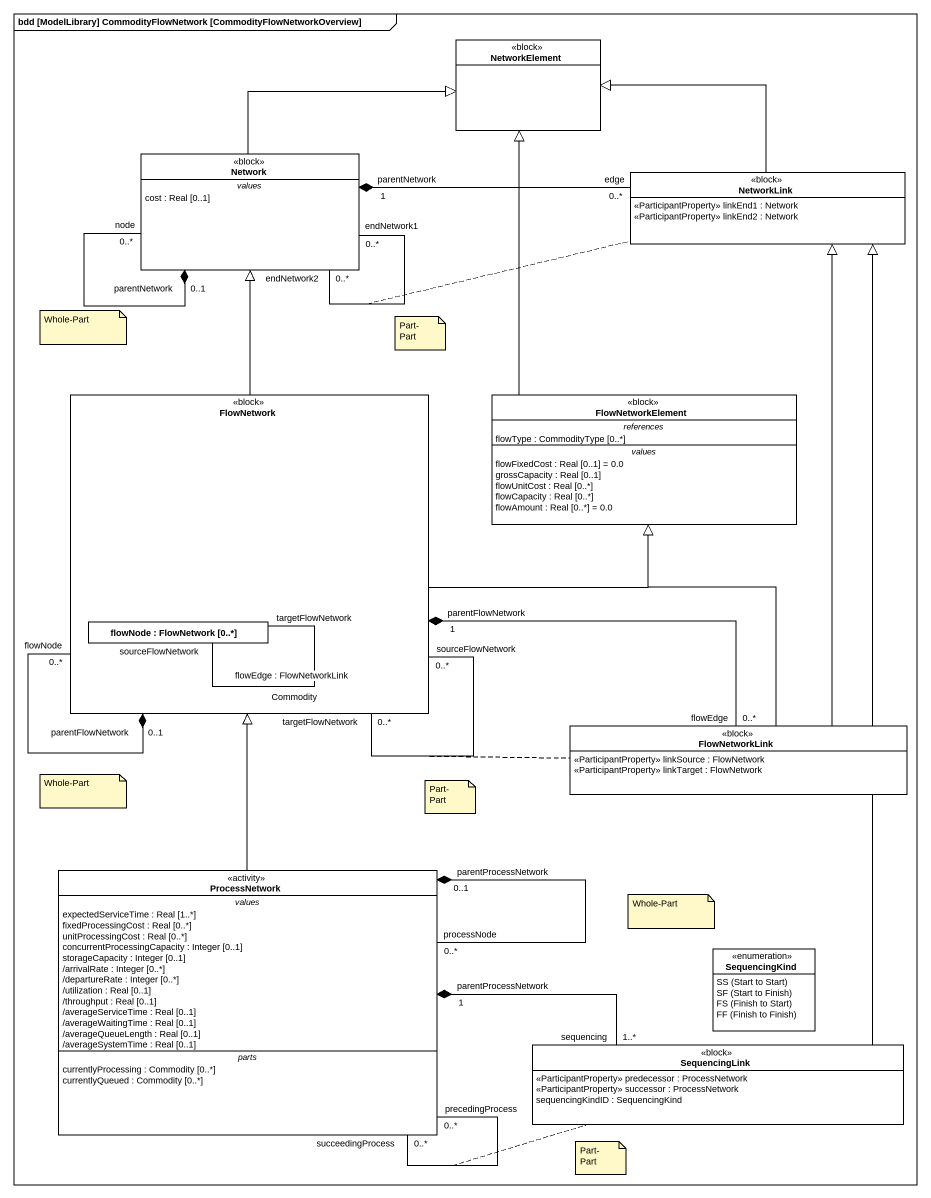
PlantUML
@startuml
mainframe bdd [ModelLibrary] CommodityFlowNetwork [CommodityFlowNetworkOverview]
allowmixing
hide circle
hide empty members
class NetworkElement <<block>> #FFFFFF
class "Network" as Network_ <<block>> #FFFFFF {
  -- values --
  cost : Real [0..1]
}
class NetworkLink <<block>> #FFFFFF {
  <<ParticipantProperty>> linkEnd1 : Network
  <<ParticipantProperty>> linkEnd2 : Network
}
rectangle FlowNetwork <<block>> #FFFFFF {
  rectangle "flowNode : FlowNetwork [0..*]" as flowNode #FFFFFF
}
class FlowNetworkElement <<block>> #FFFFFF {
  -- references --
  flowType : CommodityType [0..*]
  -- values --
  flowFixedCost : Real [0..1] = 0.0
  grossCapacity : Real [0..1]
  flowUnitCost : Real [0..*]
  flowCapacity : Real [0..*]
  flowAmount : Real [0..*] = 0.0
}
class FlowNetworkLink <<block>> #FFFFFF {
  <<ParticipantProperty>> linkSource : FlowNetwork
  <<ParticipantProperty>> linkTarget : FlowNetwork
}
class ProcessNetwork <<activity>> #FFFFFF {
  -- values --
  expectedServiceTime : Real [1..*]
  fixedProcessingCost : Real [0..*]
  unitProcessingCost : Real [0..*]
  concurrentProcessingCapacity : Integer [0..1]
  storageCapacity : Integer [0..1]
  /arrivalRate : Integer [0..*]
  /departureRate : Integer [0..*]
  /utilization : Real [0..1]
  /throughput : Real [0..1]
  /averageServiceTime : Real [0..1]
  /averageWaitingTime : Real [0..1]
  /averageQueueLength : Real [0..1]
  /averageSystemTime : Real [0..1]
  -- parts --
  currentlyProcessing : Commodity [0..*]
  currentlyQueued : Commodity [0..*]
}
enum SequencingKind #FFFFFF {
  {field} SS (Start to Start)
  {field} SF (Start to Finish)
  {field} FS (Finish to Start)
  {field} FF (Finish to Finish)
}
class SequencingLink <<block>> #FFFFFF {
  <<ParticipantProperty>> predecessor : ProcessNetwork
  <<ParticipantProperty>> successor : ProcessNetwork
  sequencingKindID : SequencingKind
}
Network_ -right-|> NetworkElement
Network_ "parentNetwork\n0..1" *-- "node\n0..*" Network_
Network_ "endNetwork2\n0..*" -- "endNetwork1\n0..*" Network_
(Network_, Network_) .. NetworkLink
Network_ "parentNetwork\n1" *-right- "edge\n0..*" NetworkLink
NetworkLink -left-|> NetworkElement
FlowNetwork -up-|> Network_
FlowNetwork "targetFlowNetwork\n0..*" -- "sourceFlowNetwork\n0..*" FlowNetwork
FlowNetwork "parentFlowNetwork\n0..1" *-- "flowNode\n0..*" FlowNetwork
FlowNetwork -right-|> FlowNetworkElement
FlowNetwork "parentFlowNetwork\n1" *-right- "flowEdge\n0..*" FlowNetworkLink
FlowNetworkElement -up-|> NetworkElement
flowNode "sourceFlowNetwork" -- "targetFlowNetwork" flowNode : flowEdge : FlowNetworkLink\nCommodity
FlowNetworkLink -up-|> NetworkLink
FlowNetworkLink -up-|> FlowNetworkElement
ProcessNetwork -up-|> FlowNetwork
ProcessNetwork "parentProcessNetwork\n0..1" *-- "processNode\n0..*" ProcessNetwork
ProcessNetwork "succeedingProcess\n0..*" -- "precedingProcess\n0..*" ProcessNetwork
(ProcessNetwork, ProcessNetwork) .. SequencingLink
ProcessNetwork "parentProcessNetwork\n1" *-right- "sequencing\n1..*" SequencingLink
SequencingLink -up-|> NetworkLink
note as N1
  Whole-Part
end note
note as N2
  Part-Part
end note
note as N3
  Whole-Part
end note
note as N4
  Part-Part
end note
note as N5
  Whole-Part
end note
note as N6
  Part-Part
end note
@enduml
